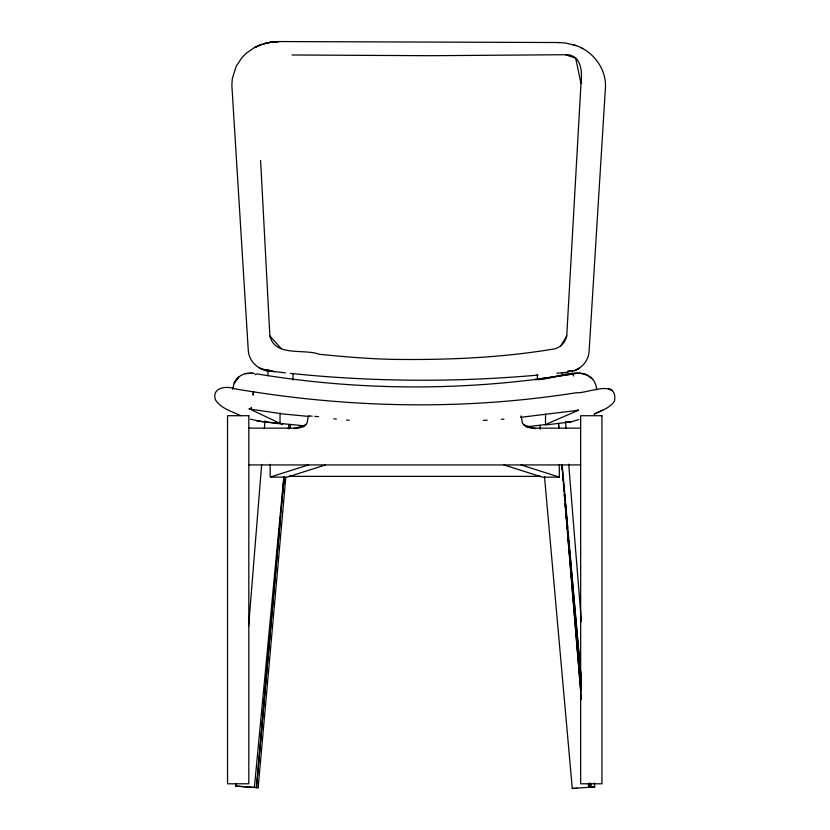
<?xml version="1.0" encoding="UTF-8"?>
<svg xmlns="http://www.w3.org/2000/svg" width="830" height="830" viewBox="0 0 830 830"><rect width="100%" height="100%" fill="white"/><g stroke="black" fill="none" stroke-linecap="round" stroke-linejoin="round"><path stroke-width="1.25" d="M271.389 477.105L287.107 477.167L289.629 476.358L539.853 476.358L542.384 477.167L559.306 477.105L559.306 464.582M304.62 425.883L280.001 423.404L280.052 412.946M527.527 426.63A1029.044 1028.453 5.7 0 0 545.476 424.535L545.549 414.077M292.865 380.067L293.177 373.604M260.61 160.512L269.864 335.911C275 357.232 304.029 348.444 319.26 354.275C343.848 356.703 368.479 358.851 393.181 359.38C447.37 360.075 501.756 357.834 555.249 348.745C561.132 346.836 565.604 341.96 566.745 335.839L581 83.342C582.39 71.971 581.539 55.288 566.62 54.707L430.801 55.703L292.056 54.977M267.841 375.762L268.163 370.626M264.386 428.55L264.926 420.81M283.777 484.772L284.13 479.667M252.175 787.317L235.741 786.093L235.959 783.51M248.637 626.038L261.647 464.686M280.592 515.897L256.449 787.566L235.741 786.093M280.934 512.037L281.391 506.881M281.733 503.022L282.19 497.876M282.532 494.006L282.988 488.86M283.331 485L283.787 479.844M284.151 476.586L256.449 787.566L258.172 787.701L285.811 477.364M290.168 428.425L290.51 424.566M254.405 787.411L283.85 476.565M232.68 389.353L234.205 382.972L238.594 377.194L234.205 382.972C237.66 375.108 246.562 371.778 254.551 373.51M560.727 346.037L566.745 335.839M602.798 410.176L594.083 414.108C601.304 410.611 609.967 408.153 614.522 401.014C618.153 378.293 587.194 393.783 576.425 392.725C463.067 410.632 347.22 408.153 234.268 388.71C225.895 385.494 211.453 387.88 215.447 399.853C221.039 408.651 231.871 411.421 240.773 415.643M253.482 392.175L253.856 391.802L253.472 392.185M280.001 423.404L249.301 408.806M255.204 374.735L256.875 373.884C362.596 391.459 471.046 391.241 576.715 373.376C582.287 372.473 588.314 374.382 592.07 378.656C575.927 364.993 552.967 380.949 534.665 379.528L573.167 373.78M578.053 409.781L578.386 410.279L545.507 424.535M578.78 419.544L570.957 421.92L545.341 424.991M572.659 371.311C581.363 368.8 588.387 360.998 589.072 351.827L605.516 86.455C605.869 67.427 591.904 50.008 573.81 44.841M294.152 428.612L306.135 424.804M308.376 464.935L270.175 477.105L270.175 464.333M325.485 464.935L291.423 475.787L289.629 475.787L289.629 476.358M574.827 373.531L576.072 373.376M245.213 373.614L252.548 373.293M520.638 417.314L578.386 410.279M594.394 783.022L594.705 786.892L572.275 788.5L544.522 476.877M556.909 373.251L568.28 372.172M538.027 375.098C455.67 382.443 372.587 381.925 290.344 373.386M577.161 788.199L572.275 788.5M589.819 787.193L589.476 783.323L589.819 787.193L594.705 786.892M483.34 420.374L487.21 420.156M501.382 419.337L503.966 419.181M570.957 421.92L566.185 422.065M248.813 428.145L298.167 428.145L303.272 426.838L307.007 423.248L308.376 415.882A1385.82 1385.82 0 0 0 312.236 416.172M580.668 428.145L531.314 428.145L526.21 426.838L522.475 423.248L521.105 415.882M248.813 464.935L580.668 464.935M576.331 45.692L565.853 43.046L558.683 42.527L278.776 41.552L271.597 42.019L260.879 44.664L254.499 47.528L246.344 53.182L241.706 57.903L236.27 66.172L232.369 78.373L231.85 85.179L248.295 350.685C249.052 361.465 258.753 370.917 269.792 370.388L261.979 369.184L258.597 367.462M258.172 787.701L253.285 787.4M259.8 421.152L250.307 419.202M558.683 42.527L559.472 42.589M309.351 416.484L282.75 413.942L249.104 408.92M333.774 418.818L336.347 419.067M346.629 420.053L349.191 420.291M274.17 371.632L265.569 370.491L261.077 368.862M285.385 372.877L265.569 370.491L274.616 371.612M282.791 423.684L256.937 420.986L282.771 424.12M523.388 424.815L535.589 428.695M521.105 464.935L559.306 477.105M503.997 464.935L538.058 475.787L539.853 475.787L539.853 476.358M565.562 54.718L575.647 58.142L581 83.342M581.695 48.119L582.722 48.586M573.022 374.517L573.582 376.021M590.296 376.945C594.228 380.047 596.521 384.923 596.656 389.913M269.864 335.911L281.36 348.808M569.899 55.216L570.604 56.43M562.149 464.53L581.457 681.306M562.024 465.91L562.356 469.718M564.089 488.912L563.736 485.042L564.047 488.912M565.012 499.235L564.545 494.078L564.94 499.245M565.821 508.271L565.365 503.115L565.718 508.282M566.174 512.152L566.755 518.605M566.983 521.188L567.564 527.641M567.917 531.511L568.488 537.965M568.726 540.548L569.307 547.001M569.536 549.585L570.117 556.038M570.345 558.621L571.04 566.371M571.279 568.944L571.86 575.408M572.088 577.981L581.363 681.264M539.936 425.365L540.288 429.224M566.06 512.152L566.61 518.615M566.838 521.199L567.398 527.652M567.73 531.522L568.291 537.985M568.509 540.558L569.069 547.022M569.287 549.605L569.847 556.059M570.075 558.642L570.739 566.392M570.967 568.975L571.517 575.429M571.746 578.012L581.446 690.353M562.003 466.159L562.335 470.029L561.952 466.159M562.782 475.185L563.228 480.342M564.12 490.655L563.674 485.498L563.995 490.665M564.452 494.524L564.898 499.681M565.24 503.551L565.801 509.994M566.019 512.577L567.471 529.332M567.699 531.916L581.436 690.498M561.9 464.551L581.415 699.493M562.699 475.196L563.134 480.352M564.317 494.535L564.742 499.691M565.064 503.561L565.604 510.014M565.821 512.587L567.212 529.353M567.429 531.937L580.647 690.56M568.706 464.188L581.394 621.67M565.521 421.599L565.967 428.052M563.58 484.637L564.006 490.696M562.366 372.712L562.533 375.274M537.28 374.403L537.466 378.283M318.668 416.639A1385.82 1385.82 0 0 1 314.809 416.37M288.747 424.97L288.394 428.851L288.736 424.97M253.181 392.974L253.233 394.976L253.181 392.974M579.392 368.136L575.366 370.19L579.392 368.136M255.619 47.03L254.499 47.528L261.958 44.301L255.619 47.03M264.677 43.451L263.608 43.762L271.597 42.019L264.677 43.451M572.804 370.512L567.596 371.435L572.804 370.512M277.894 41.614L270.611 42.195L278.776 41.552L277.894 41.614M248.813 415.716L227.534 415.716L227.534 783.79L248.813 783.79L248.813 415.716M601.947 415.716L580.668 415.716L580.668 783.79L601.947 783.79L601.947 415.716M611.98 390.193L608.815 388.689L611.98 390.193M251.438 407.872L251.148 407.271L251.428 407.893M558.932 428.394L558.476 423.238L558.901 428.405M590.877 787.12L590.535 783.25L590.877 787.12M563.155 478.578L562.813 474.781L563.155 478.578M588.709 787.276L588.387 783.406L588.709 787.276"/></g></svg>
